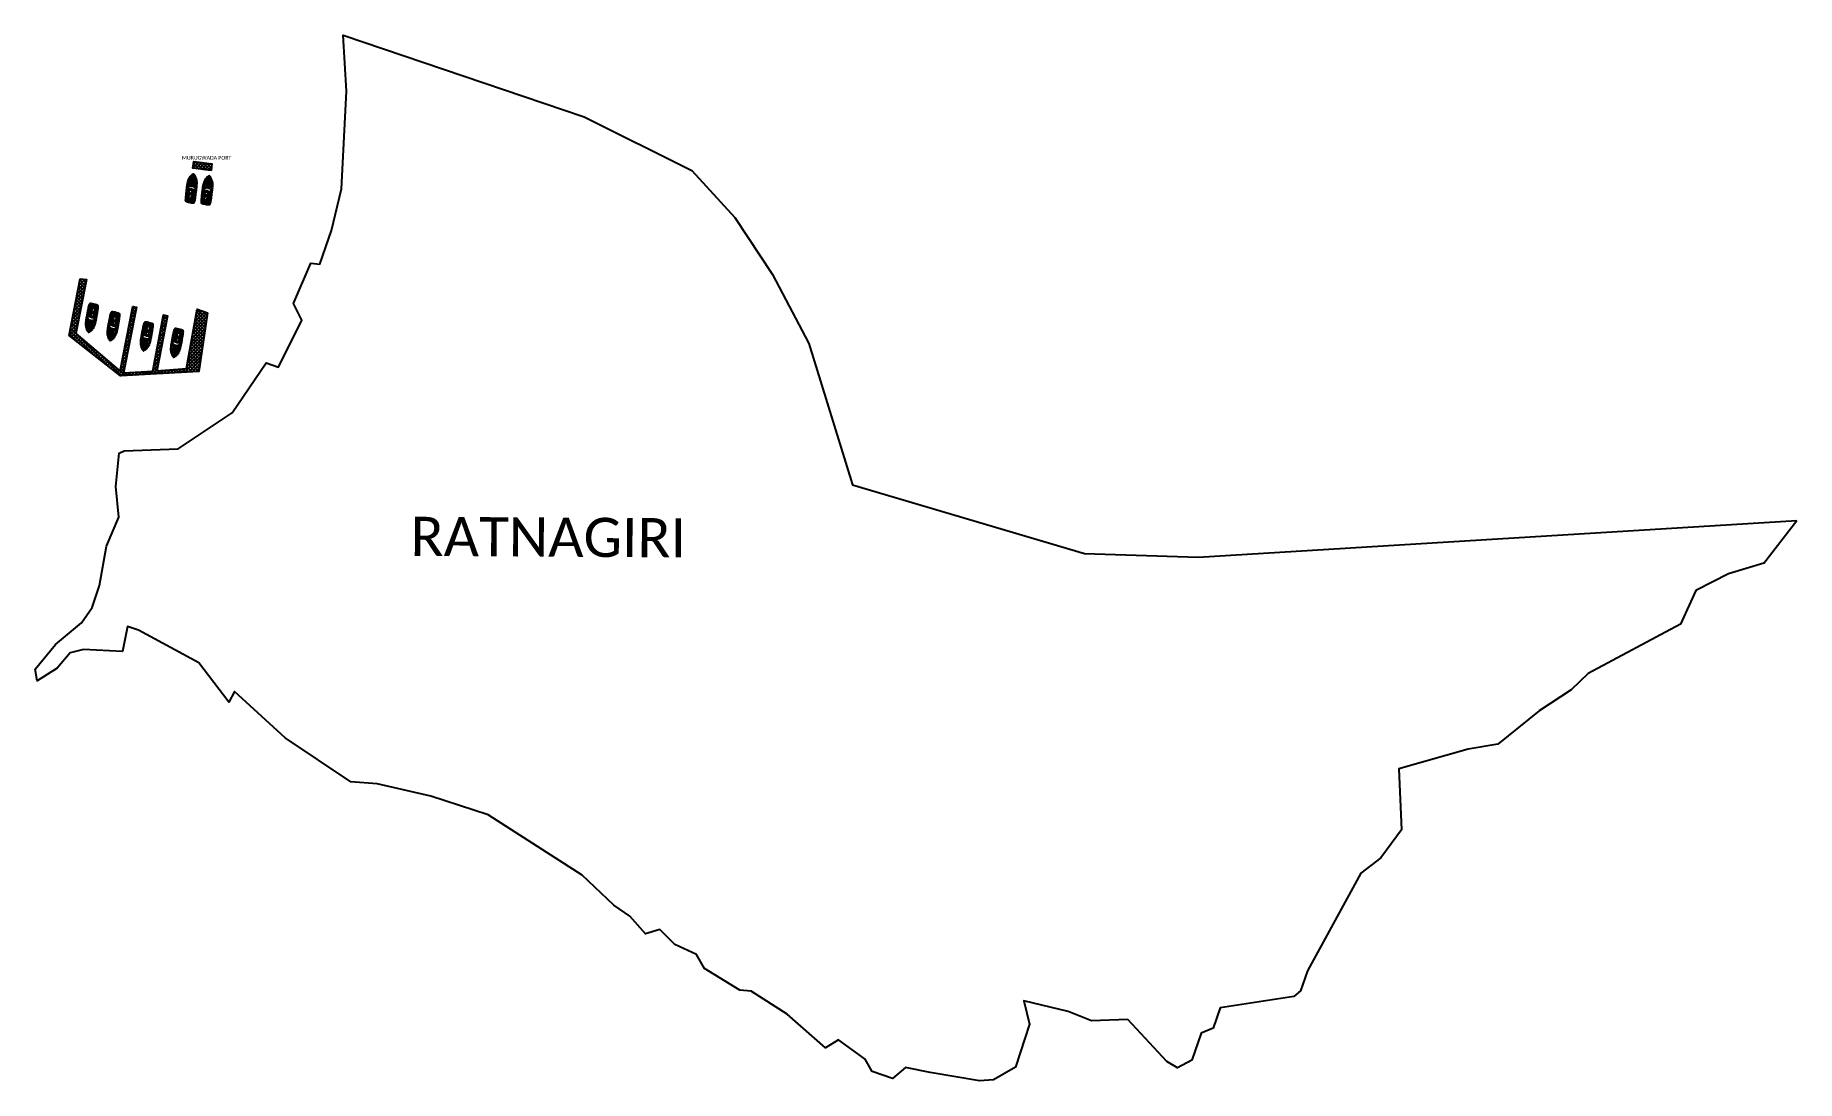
# Model space of a CAD drawing. Header units: metres. Extents: x 316591 to 321268, y 1878408 to 1881184.
import ezdxf

# ---------------------------------------------------------------- set-up
doc = ezdxf.new("R2010")
doc.units = ezdxf.units.M
for name, color, linetype in [('BOAT', 30, 'Continuous'), ('PORT', 5, 'Continuous'), ('PORT TEXT', 7, 'Continuous'), ('village', 3, 'Continuous'), ('VILLAGE NAME', 250, 'Continuous')]:
    doc.layers.add(name, color=color, linetype=linetype)
doc.styles.get("Standard").update_dxf_attribs({"font": 'calibri.ttf'})

# ---------------------------------------------------------------- blocks, each defined once
blk = doc.blocks.new('3')
for p, q in [((15968, 14767), (15462, 14767)), ((15968, 15258), (15484, 15258)), ((15968, 15258), (16453, 15258)), ((15968, 14767), (16474, 14767)), ((15259, 11285), (14484, 11285)), ((15259, 11192), (14484, 11192)), ((14565, 8385), (15056, 8357)), ((14615, 10476), (15123, 10528)), ((14686, 10050), (15190, 10197)), ((14966, 7645), (15271, 8006)), ((15968, 14277), (15461, 14277)), ((15658, 7614), (15968, 7614)), ((15665, 7521), (15968, 7521)), ((15968, 14277), (16475, 14277)), ((16200, 7614), (15968, 7614)), ((16200, 7521), (15968, 7521)), ((16111, 11240), (16111, 11048)), ((16111, 11048), (16516, 11165)), ((16111, 11048), (16509, 11048)), ((16160, 9828), (17451, 9828)), ((16498, 9195), (16786, 9687)), ((16707, 11116), (16547, 11058)), ((16554, 7976), (16809, 7478)), ((16716, 11090), (16575, 11038)), ((16600, 11048), (16882, 11048)), ((16709, 10005), (16709, 10459)), ((16732, 9000), (17261, 9307)), ((16767, 11090), (16913, 11037)), ((16776, 11116), (16940, 11056)), ((16782, 8178), (17280, 7902)), ((16846, 8619), (17397, 8623)), ((16949, 11180), (17451, 11048)), ((16973, 11048), (17451, 11048)), ((14685, 6707), (14679, 6695)), ((17251, 6707), (17257, 6695))]:
    blk.add_line(p, q)
for points in [[(15968, 6127, -0.0173595), (14838, 6154, -0.1263403), (14305, 6306, -0.1728985), (14037, 6993, -0.0138842), (14014, 7606, -0.008973), (13973, 8482, -0.01509), (13946, 9483, 0.0022446), (13935, 11027, -0.0033421), (13932, 12742, -0.0169845), (13966, 13889, -0.0245459), (14062, 14750, -0.0679415), (14312, 15833, -0.0339485), (14615, 16539, -0.0220014), (14950, 17169, -0.0428716), (15373, 17727, -0.0595144), (15677, 17994, -0.0463644), (15850, 18096, -0.104882), (15968, 18127, -0.104882)], [(14099, 8543, 0.0064247), (14087, 9488, 0.0022175), (14076, 11029, -0.003368), (14066, 12757, -0.0246325), (14085, 13845, -0.0150373), (14174, 14559, -0.0254387), (14242, 14955, -0.0138434), (14434, 15768, -0.0402664), (14734, 16491, -0.0167294), (15107, 17121, -0.0297388), (15584, 17694, 0.0152497), (15841, 17933, -0.1323888), (15895, 17967, -0.0284417), (15920, 17975, -0.0284417)], [(14113, 8543, 0.0064236), (14100, 9488, 0.0022173), (14090, 11029, -0.0033685), (14080, 12757, -0.0246334), (14099, 13844, -0.0150384), (14188, 14557, -0.0254613), (14256, 14952, -0.0138393), (14448, 15764, -0.0402377), (14746, 16485, -0.0167146), (15118, 17113, -0.0296929), (15593, 17684, 0.0152343), (15851, 17923, -0.1340359), (15900, 17954, -0.0248791), (15920, 17960, -0.0248791)], [(14259, 13906, -0.0315957), (14324, 14539, -0.0049282), (14403, 14955, -0.0284396), (14598, 15666, -0.0428747), (14892, 16347, -0.0353475), (15257, 16991, -0.0240925), (15665, 17545, -0.0798371), (15920, 17811)], [(14273, 13906, -0.031592), (14338, 14536, -0.0049261), (14416, 14952, -0.0284363), (14611, 15661, -0.0428955), (14905, 16341, -0.0353632), (15268, 16984, -0.0241114), (15676, 17537, -0.0776575), (15920, 17794, -0.0776575)], [(14287, 13905, -0.0315883), (14351, 14534, -0.004924), (14430, 14949, -0.0284329), (14624, 15657, -0.0429166), (14917, 16334, -0.0353794), (15280, 16976, -0.0241302), (15687, 17529, -0.075408), (15920, 17776, -0.075408)], [(14314, 13904, -0.0315809), (14379, 14529, -0.0049198), (14457, 14944, -0.0284262), (14650, 15648, -0.0429591), (14942, 16322, -0.0354114), (15303, 16961, -0.0288289), (15644, 17425, -0.0923361), (15920, 17647, -0.0803279)], [(15510, 16937), (15621, 16929, 0.3822208), (15724, 16994), (15807, 17415, 0.7865441), (15746, 17463), (15428, 17125, 0.616464), (15510, 16937, 3.8449075)], [(15968, 6127, 0.0173595), (17099, 6154, 0.1263403), (17632, 6306, 0.1728985), (17899, 6993, 0.0138842), (17922, 7606, 0.008973), (17963, 8482, 0.01509), (17990, 9483, -0.0022446), (18001, 11027, 0.0033421), (18004, 12742, 0.0169845), (17970, 13889, 0.0245459), (17874, 14750, 0.0679415), (17624, 15833, 0.0339485), (17321, 16539, 0.0220014), (16986, 17169, 0.0428716), (16563, 17727, 0.0595144), (16259, 17994, 0.0463644), (16086, 18096, 0.104882), (15968, 18127, 0.104882)], [(17837, 8543, -0.0064247), (17850, 9488, -0.0022175), (17860, 11029, 0.003368), (17870, 12757, 0.0246325), (17851, 13845, 0.0150373), (17762, 14559, 0.0254387), (17694, 14955, 0.0138434), (17502, 15768, 0.0402664), (17202, 16491, 0.0167294), (16829, 17121, 0.0297388), (16352, 17694, -0.0152497), (16095, 17933, 0.1323888), (16041, 17967, 0.0284417), (16016, 17975, 0.0284417)], [(17823, 8543, -0.0064236), (17836, 9488, -0.0022173), (17846, 11029, 0.0033685), (17856, 12757, 0.0246334), (17837, 13844, 0.0150384), (17748, 14557, 0.0254613), (17680, 14952, 0.0138393), (17489, 15764, 0.0402377), (17190, 16485, 0.0167146), (16818, 17113, 0.0296929), (16343, 17684, -0.0152343), (16085, 17923, 0.1340359), (16037, 17954, 0.0248791), (16016, 17960, 0.0248791)], [(17677, 13906, 0.0315957), (17612, 14539, 0.0049282), (17534, 14955, 0.0284396), (17338, 15666, 0.0428747), (17044, 16347, 0.0353475), (16679, 16991, 0.0240925), (16271, 17545, 0.0798371), (16016, 17811)], [(17663, 13906, 0.031592), (17598, 14536, 0.0049261), (17520, 14952, 0.0284363), (17325, 15661, 0.0428955), (17032, 16341, 0.0353632), (16668, 16984, 0.0241114), (16260, 17537, 0.0776575), (16016, 17794, 0.0776575)], [(17649, 13905, 0.0315883), (17585, 14534, 0.004924), (17507, 14949, 0.0284329), (17312, 15657, 0.0429166), (17019, 16334, 0.0353794), (16656, 16976, 0.0241302), (16249, 17529, 0.075408), (16016, 17776, 0.075408)], [(17622, 13904, 0.0315809), (17558, 14529, 0.0049198), (17480, 14944, 0.0284262), (17286, 15648, 0.0429591), (16995, 16322, 0.0354114), (16633, 16961, 0.0288289), (16292, 17425, 0.0923361), (16016, 17647, 0.0803279)], [(16426, 16937), (16315, 16929, -0.3822208), (16212, 16994), (16129, 17415, -0.7865441), (16190, 17463), (16508, 17125, -0.616464), (16426, 16937, -3.8449075)], [(14099, 8543, -0.0029416), (14109, 7856, 0.0020134), (14118, 7419, 0.1304424), (14196, 7108, 0.261246), (14560, 6796, 0.2091974)], [(14113, 8543, -0.0029414), (14123, 7857, 0.0020144), (14132, 7419, 0.1309924), (14209, 7113, 0.2618322), (14563, 6810, 0.2618322)], [(14259, 13906), (14240, 13499), (14230, 13027), (14235, 12258), (14235, 11203), (14254, 9510, -0.0026015), (14274, 8591, 0.004411), (14291, 7810, 0.0130085), (14327, 7273, 0.1133962), (14429, 6986, 0.1460048), (14570, 6865, 1.5952193)], [(14273, 13905), (14254, 13498), (14244, 13027), (14249, 12258), (14249, 11203), (14268, 9511, -0.0026013), (14288, 8592, 0.0044108), (14305, 7810, 0.0130029), (14341, 7275, 0.1133374), (14441, 6994, 0.1448206), (14573, 6879, 0.1389874)], [(14287, 13905), (14267, 13498), (14258, 13027), (14263, 12258), (14263, 11203), (14282, 9511, -0.0026011), (14302, 8592, 0.0044105), (14319, 7811, 0.0129972), (14355, 7276, 0.1132762), (14453, 7001, 0.142458), (14576, 6893, 0.142458)], [(14314, 13903), (14295, 13497), (14285, 13026), (14290, 12259), (14290, 11203), (14310, 9511, -0.0026006), (14330, 8592, 0.0044099), (14346, 7812, 0.002867), (14352, 7694, 0.002867)], [(15148, 7123, -0.0433335), (14832, 7204, -0.18333), (14416, 7523, -0.1239848), (14329, 7900, 0.0153773), (14309, 8173)], [(15145, 7110, -0.043195), (14828, 7191, -0.1834147), (14404, 7516, -0.0945114), (14319, 7806)], [(15703, 7337), (15453, 7337, -0.2027224), (14593, 7704, -0.1787681), (14419, 8123, 0.0100277), (14401, 8982, -0.0053564), (14389, 10399, -0.0166054), (14407, 11545, 0.0189213), (14421, 12735, -0.9258732), (14467, 12742, -0.0412022), (14487, 12530, -0.0244615), (14489, 11848, 0.0128878), (14496, 10534, -0.0193586), (14481, 9766, 0.0023754), (14464, 8876, -0.0063862), (14468, 8310, -0.0136557), (14465, 8083, -0.8627057), (14422, 8078, 0.6480891)], [(14436, 8081, -0.0164878), (14433, 8123, 0.0100227), (14415, 8982, -0.0053564), (14403, 10399, -0.0166073), (14421, 11545, 0.0189212), (14435, 12735, 0.0114302), (14435, 12736, -0.9132826), (14454, 12739, -0.0411744), (14474, 12530, -0.0244777), (14475, 11849, 0.0128888), (14483, 10534, -0.0193623), (14468, 9766, 0.0023766), (14450, 8876, -0.0063905), (14454, 8310, -0.0136639), (14452, 8084, 0.0007008), (14452, 8084, -0.8199757), (14436, 8081, -0.8199757)], [(16017, 9822), (15456, 9822, 0.1583223), (15267, 9218, -0.4176758), (15128, 9062), (14467, 9062)], [(14478, 9640), (15066, 9640, -0.4060884), (15274, 9347)], [(15968, 11837, 0.0336875), (15117, 11708, 0.0518794), (14484, 11431, 1.92312)], [(15968, 13072, 0.0964027), (15128, 12858, 0.0405382), (14488, 12513, 1.92312)], [(15309, 13138), (15309, 13746, 0.4830629), (14927, 13449, 0.5002399), (15309, 13138, 0.4184236)], [(15890, 11827), (15890, 11428, 0.4629247), (16111, 11240), (16433, 11260)], [(15890, 11428), (15890, 11255, 0.5457371), (16111, 11112, 0.2829046)], [(15890, 11255), (15890, 11192, 0.5168392), (16111, 11048, 0.2829046)], [(15968, 13072, -0.0964027), (16808, 12858, -0.0405382), (17448, 12513, -1.92312)], [(15968, 11837, -0.0336875), (16819, 11708, -0.0518794), (17452, 11431, -1.92312)], [(16029, 9960, -0.1640086), (15991, 10360, -0.4075591), (16120, 10414, 0.2046602), (16640, 10437, -0.2865695), (16778, 10441, 0.1987589), (17315, 10404, -0.4514797), (17447, 10380, -1.4639709)], [(16017, 9822, -0.2912689), (16031, 9962, -0.2998669), (16120, 9974, 0.2734776), (16640, 9983, -0.2865695), (16778, 9987, 0.1987589), (17315, 9951, -0.4514797), (17447, 9926, -1.4639709)], [(16209, 7337), (16201, 7447), (16199, 7780, -0.4480431), (16355, 7939, 0.0255607), (16524, 7967, 0.1567601), (16694, 8068, 0.1442879), (16785, 8185, 0.0794269), (16845, 8458, 0.0541789), (16830, 8771, 0.127294), (16729, 9003, -0.0251947), (16615, 9133, 0.1126559), (16496, 9195, 0.0616523), (16330, 9221, -0.2222783), (16204, 9276, -0.0491085), (16118, 9377, -0.0999703), (16052, 9503, -0.0459923), (16023, 9712), (16017, 9822)], [(16209, 7337), (16484, 7337, 0.2027224), (17343, 7704, 0.1787681), (17517, 8123, -0.0100277), (17535, 8982, 0.0053564), (17547, 10399, 0.0166054), (17529, 11545, -0.0189213), (17515, 12735, 0.9258732), (17469, 12742, 0.0412022), (17449, 12530, 0.0244615), (17448, 11848, -0.0128878), (17440, 10534, 0.0193586), (17455, 9766, -0.0023754), (17473, 8876, 0.0063862), (17468, 8310, 0.0136557), (17471, 8083, 0.8627057), (17514, 8078, -0.6480891)], [(16627, 13138), (16627, 13746, -0.4830629), (17009, 13449, -0.5002399), (16627, 13138, -0.4184236)], [(16789, 7123, 0.0433335), (17104, 7204, 0.18333), (17520, 7523, 0.1239848), (17607, 7900, -0.0153773), (17627, 8173)], [(16792, 7110, 0.043195), (17108, 7191, 0.1834147), (17532, 7516, 0.0945114), (17617, 7806)], [(17649, 13905), (17669, 13498), (17679, 13027), (17674, 12258), (17674, 11203), (17654, 9511, 0.0026011), (17634, 8592, -0.0044105), (17618, 7811, -0.0129972), (17581, 7276, -0.1132762), (17484, 7001, -0.142458), (17360, 6893, -0.142458)], [(17663, 13905), (17683, 13498), (17692, 13027), (17687, 12258), (17687, 11203), (17668, 9511, 0.0026013), (17648, 8592, -0.0044108), (17631, 7810, -0.0130029), (17595, 7275, -0.1133374), (17495, 6994, -0.1448206), (17363, 6879, -0.1389874)], [(17677, 13906), (17696, 13499), (17706, 13027), (17701, 12258), (17701, 11203), (17682, 9510, 0.0026015), (17662, 8591, -0.004411), (17645, 7810, -0.0130085), (17609, 7273, -0.1133962), (17507, 6986, -0.1460048), (17366, 6865, -1.5952193)], [(17823, 8543, 0.0029414), (17813, 7857, -0.0020144), (17804, 7419, -0.1309924), (17728, 7113, -0.2618322), (17373, 6810, -0.2618322)], [(17837, 8543, 0.0029416), (17827, 7856, -0.0020134), (17818, 7419, -0.1304424), (17740, 7108, -0.261246), (17376, 6796, -0.2091974)], [(17500, 8081, 0.0164878), (17503, 8123, -0.0100227), (17522, 8982, 0.0053564), (17533, 10399, 0.0166073), (17516, 11545, -0.0189212), (17501, 12735, -0.0114302), (17501, 12736, 0.9132826), (17482, 12739, 0.0411744), (17463, 12530, 0.0244777), (17461, 11849, -0.0128888), (17454, 10534, 0.0193623), (17469, 9766, -0.0023766), (17486, 8876, 0.0063905), (17482, 8310, 0.0136639), (17485, 8084, -0.0007008), (17485, 8084, 0.8199757), (17500, 8081, 0.8199757)], [(17622, 13903), (17641, 13497), (17651, 13026), (17646, 12259), (17646, 11203), (17627, 9511, 0.0026006), (17606, 8592, -0.0044099), (17590, 7812, -0.002867), (17584, 7694, -0.002867)], [(14623, 6459, -0.1643933), (14408, 6486, -0.1886842), (14159, 6722, -0.1075801), (14019, 7335)], [(17313, 6459, 0.1643933), (17529, 6486, 0.1886842), (17777, 6722, 0.1075801), (17917, 7335)]]:
    blk.add_lwpolyline(points, format="xyb")
for points in [[(15512, 16972), (15626, 16964, 0.3830689), (15690, 17002), (15774, 17428, 0.8536356), (15769, 17437), (15454, 17102, 0.6135269)], [(16424, 16972), (16311, 16964, -0.3830689), (16246, 17002), (16162, 17428, -0.8536356), (16167, 17437), (16482, 17102, -0.6135269)], [(15282, 13161), (15282, 13724, 0.460147), (14955, 13448, 0.4770604)], [(16654, 13161), (16654, 13724, -0.460147), (16981, 13448, -0.4770604)], [(16942, 9799, 0.9177055), (16944, 9656, -0.209704), (17282, 9330, 0.850912), (17403, 9348), (17403, 9679, 0.435659), (17310, 9777)]]:
    blk.add_lwpolyline(points, format="xyb", close=True)
for points in [[(15920, 17243), (15920, 18087)], [(15920, 18087), (15920, 17236)], [(16016, 18087), (16016, 17236)], [(16016, 17243), (16016, 18087)], [(14061, 13154), (14037, 13154), (14037, 12891), (14063, 12891)], [(14086, 9609), (14068, 9609), (14068, 9357), (14090, 9357)], [(14076, 12891), (14095, 12891), (14095, 13154), (14075, 13154)], [(14111, 7762), (14086, 7762), (14086, 7507), (14116, 7507)], [(14104, 9357), (14117, 9357), (14117, 9609), (14100, 9609)], [(14130, 7507), (14139, 7507), (14139, 7762), (14125, 7762)], [(14515, 11449), (14515, 11377), (15160, 11377), (15160, 11717)], [(15890, 11192), (15259, 11192), (15259, 11737)], [(15890, 11285), (15259, 11285)], [(17067, 11264), (17452, 11259)], [(17806, 7507), (17797, 7507), (17797, 7762), (17812, 7762)], [(17833, 9357), (17819, 9357), (17819, 9609), (17836, 9609)], [(17825, 7762), (17850, 7762), (17850, 7507), (17820, 7507)], [(17860, 12891), (17842, 12891), (17842, 13154), (17862, 13154)], [(17850, 9609), (17868, 9609), (17868, 9357), (17846, 9357)], [(17875, 13154), (17899, 13154), (17899, 12891), (17874, 12891)]]:
    blk.add_lwpolyline(points)
for points in [[(14753, 9417), (14668, 9620), (14885, 9592)], [(14753, 9310), (14668, 9108), (14885, 9136)], [(15542, 6884), (15602, 7202), (15175, 7247), (15104, 6927)], [(15531, 6898), (15586, 7190), (15186, 7232), (15121, 6939)], [(15751, 6190), (15751, 6747), (16185, 6747), (16185, 6190)], [(16394, 6884), (16334, 7202), (16761, 7247), (16832, 6927)], [(16405, 6898), (16351, 7190), (16751, 7232), (16815, 6939)]]:
    blk.add_lwpolyline(points, close=True)
for centre, radius in [((15572, 17779), 56.4), ((15968, 16104), 341), ((15968, 16104), 341), ((15968, 16104), 314), ((15968, 16104), 314), ((15730, 17935), 62.8), ((15955, 17042), 139), ((15982, 17042), 139), ((16206, 17935), 62.8), ((16365, 17779), 56.4), ((14851, 9364), 29.4), ((15874, 13634), 55), ((16063, 13634), 55), ((16957, 9728), 54.8), ((17179, 9578), 35.5), ((17302, 9689), 54.8), ((17339, 9377), 54.8), ((14772, 6883), 196), ((14772, 6883), 182), ((17164, 6883), 196), ((17164, 6883), 182)]:
    blk.add_circle(centre, radius)
for centre, radius, start, end in [((14404, 15632), 42.7, 81.615848, 249.711519), ((14404, 15632), 42.7, 268.346577, 62.98079), ((15081, 17062), 42.7, 70.230426, 225.372477), ((15081, 17062), 42.7, 244.010243, 51.59266), ((15568, 15839), 36.3, 29.194606, 175.662347), ((15956, 16061), 410, 209.939229, 271.740348), ((19250, 16002), 3624, 163.327383, 178.398193), ((15955, 17042), 204, 99.883974, 72.333528), ((15982, 17042), 204, 107.666472, 80.116026), ((15968, 18020), 82.1, 53.907357, 126.092643), ((15968, 18020), 82.1, 53.907357, 126.092643), ((15981, 16061), 410, 268.259652, 330.060771), ((12687, 16002), 3624, 1.601807, 16.672617), ((16368, 15839), 36.3, 4.337653, 150.805394), ((16856, 17062), 42.7, 128.40734, 295.989757), ((16856, 17062), 42.7, 314.627523, 109.769574), ((17533, 15632), 42.7, 117.01921, 271.653423), ((17533, 15632), 42.7, 290.288481, 98.384152), ((14070, 12461), 42.7, 95.030101, 265.129218), ((14085, 13775), 42.7, 91.319562, 261.726148), ((14070, 12461), 42.7, 283.789395, 76.369925), ((14085, 13775), 42.7, 280.385039, 72.660671), ((14111, 9364), 562, 327.468559, 29.356036), ((15916, 13389), 521, 84.273519, 120.875859), ((15910, 13368), 414, 81.288457, 129.038211), ((15910, 13368), 386, 81.288457, 132.495579), ((16027, 13368), 414, 50.961789, 98.711543), ((16020, 13389), 521, 59.124141, 95.726481), ((16027, 13368), 386, 47.504421, 98.711543), ((16458, 10167), 404, 143.200021, 207.404179), ((18206, 8564), 2009, 160.899518, 198.3721), ((16746, 11816), 638, 240.624974, 253.975988), ((16746, 11816), 638, 259.949112, 264.189023), ((16902, 11220), 223, 176.115439, 176.384749), ((16902, 11220), 223, 185.602521, 211.595384), ((16742, 11222), 62.3, 10.802299, 169.147864), ((16741, 11103), 29.9, 180, 0), ((16581, 11220), 223, 328.404616, 356.044702), ((16746, 11816), 638, 274.90249, 281.24181), ((16581, 11220), 223, 3.615251, 3.884561), ((16746, 11816), 638, 285.434198, 300.190005), ((16960, 10167), 404, 326.624449, 34.771942), ((17852, 13775), 42.7, 107.339329, 259.614961), ((17857, 11177), 42.7, 101.222005, 257.471133), ((17866, 12461), 42.7, 103.630075, 256.210605), ((17852, 13775), 42.7, 278.273852, 88.680438), ((17857, 11177), 42.7, 276.095335, 82.597802), ((17866, 12461), 42.7, 274.870782, 84.969899), ((15190, 6739), 633, 165.995667, 206.331282), ((15233, 6626), 633, 172.125378, 195.357911), ((14772, 6883), 238, 225.772587, 10.674187), ((14772, 6883), 210, 243.724304, 10.674187), ((17164, 6883), 238, 169.325813, 314.227413), ((17164, 6883), 210, 169.325813, 296.275696), ((16746, 6739), 633, 333.668718, 14.004333), ((16703, 6626), 633, 344.642089, 7.874622)]:
    blk.add_arc(centre, radius, start, end)
for centre, major_axis, ratio in [((15045, 9368), (9, 195), 0.7581166), ((16741, 11103), (254, 0), 0.5330921)]:
    blk.add_ellipse(centre, major_axis=major_axis, ratio=ratio)
for start_param, end_param in [(0.8300122, 1.5768462), (4.712389, 5.2323421)]:
    blk.add_ellipse((16750, 11264), major_axis=(0, 745), ratio=0.4253193, start_param=start_param, end_param=end_param)
for points, knots in [([(15968, 13487), (15732, 13507), (15484, 13592), (15248, 14016), (15219, 14267), (15199, 14975), (15273, 15428), (15346, 16250), (15392, 16600), (15444, 16963)], [0, 0, 0, 0, 0.0462196, 0.0462196, 0.09243919, 0.09243919, 0.19473251, 0.19473251, 0.27090841, 0.27090841, 0.27090841, 0.27090841]), ([(15969, 13501), (15726, 13521), (15478, 13616), (15250, 14057), (15229, 14313), (15218, 15025), (15289, 15480), (15364, 16281), (15407, 16611), (15456, 16954)], [0, 0, 0, 0, 0.0480884, 0.0480884, 0.09617679, 0.09617679, 0.19853767, 0.19853767, 0.2704106, 0.2704106, 0.2704106, 0.2704106]), ([(15649, 13652), (15601, 13675), (15412, 13793), (15236, 14361), (15332, 15175), (15389, 16086), (15474, 16690), (15509, 16937)], [0.02340441, 0.02340441, 0.02340441, 0.02340441, 0.03509423, 0.07391115, 0.13825098, 0.21657134, 0.27090841, 0.27090841, 0.27090841, 0.27090841]), ([(15973, 13542), (15725, 13563), (15488, 13664), (15279, 14119), (15266, 14382), (15267, 15105), (15336, 15571), (15414, 16347), (15454, 16644), (15496, 16939)], [0, 0, 0, 0, 0.0508337, 0.0508337, 0.1016674, 0.1016674, 0.20603281, 0.20603281, 0.27090841, 0.27090841, 0.27090841, 0.27090841]), ([(15649, 13689), (15563, 13734), (15491, 13794), (15341, 14062), (15312, 14307), (15306, 14741), (15331, 14954), (15389, 15603), (15418, 16042), (15493, 16627), (15515, 16780), (15537, 16933)], [0.02482538, 0.02482538, 0.02482538, 0.02482538, 0.0474598, 0.0474598, 0.0949196, 0.0949196, 0.1423794, 0.1423794, 0.23729899, 0.23729899, 0.27090841, 0.27090841, 0.27090841, 0.27090841]), ([(15649, 13836), (15408, 13994), (15463, 14437), (15459, 14880), (15499, 15460), (15532, 15842)], [0.03136606, 0.03136606, 0.03136606, 0.03136606, 0.10847437, 0.10847437, 0.19207292, 0.19207292, 0.19207292, 0.19207292]), ([(15963, 13542), (16212, 13563), (16448, 13664), (16658, 14119), (16670, 14382), (16669, 15105), (16600, 15571), (16522, 16347), (16482, 16644), (16441, 16939)], [0, 0, 0, 0, 0.0508337, 0.0508337, 0.1016674, 0.1016674, 0.20603281, 0.20603281, 0.27090841, 0.27090841, 0.27090841, 0.27090841]), ([(15967, 13501), (16210, 13521), (16458, 13616), (16686, 14057), (16707, 14313), (16718, 15025), (16647, 15480), (16572, 16281), (16529, 16611), (16480, 16954)], [0, 0, 0, 0, 0.0480884, 0.0480884, 0.09617679, 0.09617679, 0.19853767, 0.19853767, 0.2704106, 0.2704106, 0.2704106, 0.2704106]), ([(15968, 13487), (16204, 13507), (16453, 13592), (16688, 14016), (16717, 14267), (16737, 14975), (16664, 15428), (16591, 16250), (16544, 16600), (16493, 16963)], [0, 0, 0, 0, 0.0462196, 0.0462196, 0.09243919, 0.09243919, 0.19473251, 0.19473251, 0.27090841, 0.27090841, 0.27090841, 0.27090841]), ([(16287, 13652), (16335, 13675), (16525, 13793), (16700, 14361), (16604, 15175), (16547, 16086), (16462, 16690), (16427, 16937)], [0.02340441, 0.02340441, 0.02340441, 0.02340441, 0.03509423, 0.07391115, 0.13825098, 0.21657134, 0.27090841, 0.27090841, 0.27090841, 0.27090841]), ([(16287, 13689), (16373, 13734), (16445, 13794), (16596, 14062), (16624, 14307), (16630, 14741), (16605, 14954), (16547, 15603), (16518, 16042), (16443, 16627), (16421, 16780), (16400, 16933)], [0.02482538, 0.02482538, 0.02482538, 0.02482538, 0.0474598, 0.0474598, 0.0949196, 0.0949196, 0.1423794, 0.1423794, 0.23729899, 0.23729899, 0.27090841, 0.27090841, 0.27090841, 0.27090841]), ([(16287, 13836), (16528, 13994), (16473, 14437), (16478, 14880), (16438, 15460), (16404, 15842)], [0.03136606, 0.03136606, 0.03136606, 0.03136606, 0.10847437, 0.10847437, 0.19207292, 0.19207292, 0.19207292, 0.19207292]), ([(15052, 9535), (14987, 9538), (14916, 9443), (14934, 9243), (15011, 9180), (15140, 9235), (15185, 9361), (15132, 9502), (15091, 9534), (15052, 9535)], [0, 0, 0, 0, 1.7432734, 1.7432734, 3.4865468, 3.4865468, 5.2298202, 5.2298202, 6.2831853, 6.2831853, 6.2831853, 6.2831853]), ([(16201, 7447), (16516, 7472), (16799, 7555), (17218, 7923), (17295, 8203), (17283, 8817), (17280, 9139), (16921, 9535), (16618, 9678), (16234, 9723), (16133, 9718), (16023, 9712)], [0, 0, 0, 0, 0.06841019, 0.06841019, 0.13682037, 0.13682037, 0.20523056, 0.20523056, 0.27364074, 0.27364074, 0.29746041, 0.29746041, 0.29746041, 0.29746041]), ([(16967, 11103), (16967, 11131), (16932, 11170), (16732, 11234), (16533, 11172), (16501, 11059), (16647, 10979), (16901, 11012), (16967, 11066), (16967, 11103)], [0, 0, 0, 0, 1.0314508, 1.0314508, 2.9924553, 2.9924553, 4.9534598, 4.9534598, 6.2831853, 6.2831853, 6.2831853, 6.2831853]), ([(15968, 7083), (15929, 7084), (15864, 7085), (15768, 7105), (15689, 7142), (15639, 7120), (15620, 7111)], [0, 0, 0, 0, 0.008409254, 0.014054591, 0.021480758, 0.025832557, 0.025832557, 0.025832557, 0.025832557]), ([(15968, 7083), (16007, 7084), (16072, 7085), (16168, 7105), (16247, 7142), (16297, 7120), (16316, 7111)], [0, 0, 0, 0, 0.008409254, 0.014054591, 0.021480758, 0.025832557, 0.025832557, 0.025832557, 0.025832557])]:
    blk.add_open_spline(points, degree=3, knots=knots)
for points in [[(15136, 8973), (15186, 8923), (15176, 8825), (15107, 8721), (15061, 8595), (15050, 8401), (15082, 8264), (15183, 8106), (15276, 8002), (15438, 7944), (15553, 7941), (15632, 7930), (15661, 7872), (15664, 7739), (15672, 7484), (15681, 7356), (15539, 7346), (15273, 7387), (15079, 7462), (14874, 7581), (14702, 7758), (14590, 7948), (14518, 8142), (14475, 8343), (14471, 8559), (14511, 8775), (14572, 8883), (14659, 8974), (14821, 9056), (14930, 9062), (15065, 9062), (15139, 9040), (15136, 8973), (15072, 8963), (14926, 8967), (14800, 8947), (14687, 8877), (14611, 8786), (14574, 8652), (14564, 8398), (14608, 8189), (14676, 8002), (14755, 7851), (14833, 7757), (14949, 7656), (15107, 7567), (15233, 7520), (15384, 7487), (15510, 7473), (15599, 7466), (15666, 7458), (15685, 7420)], [(15046, 11077), (15099, 11081), (15166, 11095), (15162, 11159), (15052, 11172), (14839, 11120), (14632, 10955), (14528, 10686), (14498, 10423), (14541, 10108), (14677, 9833), (14836, 9713), (15089, 9658), (15202, 9664), (15248, 9693), (15224, 9747), (15165, 9753), (14962, 9778), (14826, 9849), (14723, 9975), (14661, 10121), (14625, 10316), (14616, 10504), (14645, 10676), (14703, 10848), (14826, 10978), (14985, 11065), (15046, 11077)], [(15242, 9728), (15284, 9784), (15301, 9859), (15256, 9987), (15219, 10089), (15176, 10257), (15125, 10513), (15113, 10650), (15108, 10792), (15116, 10904), (15133, 11003), (15134, 11082)], [(16209, 7337), (16522, 7376), (16865, 7508), (17113, 7684), (17315, 7972), (17390, 8261), (17396, 8665), (17355, 9089), (17199, 9393), (16901, 9625), (16608, 9762), (16270, 9827), (16017, 9822)], [(14949, 6725), (14889, 6660), (14751, 6592), (14670, 6567), (14631, 6512), (14623, 6459)], [(15968, 6876), (15852, 6882), (15776, 6899), (15676, 6923), (15593, 6891), (15412, 6853), (15219, 6882), (15120, 6923), (15057, 6932), (14965, 6919)], [(15703, 7337), (15662, 7244), (15622, 7119), (15577, 6884)], [(15968, 6876), (16084, 6882), (16160, 6899), (16260, 6923), (16343, 6891), (16524, 6853), (16718, 6882), (16816, 6923), (16880, 6932), (16971, 6919)], [(16209, 7337), (16274, 7244), (16314, 7119), (16359, 6884)], [(16987, 6725), (17047, 6660), (17185, 6592), (17266, 6567), (17305, 6512), (17313, 6459)]]:
    blk.add_spline(points, degree=3)
for points in [[(16384, 11788), (16361, 11630), (16361, 11448), (16406, 11260)], [(17133, 11590), (17134, 11485), (17123, 11373), (17096, 11260)]]:
    blk.add_open_spline(points, degree=3)

msp = doc.modelspace()

# ---------------------------------------------------------------- hatches: boundary and pattern name
at = {"layer": 'PORT'}
h = msp.add_hatch(dxfattribs=at)
h.set_pattern_fill('ANSI37', color=256, scale=2)
h.paths.add_polyline_path([(317060.2, 1880843.1), (317012.5, 1880849.2), (317009.5, 1880831.3), (317058.4, 1880825.1)])
h = msp.add_hatch(dxfattribs=at)
h.set_pattern_fill('ANSI37', color=256, scale=2)
h.paths.add_polyline_path([(317048.7, 1880447.2), (317021.4, 1880456.7), (316992.9, 1880299.5), (316913.6, 1880292.9), (316942.1, 1880439.2), (316932, 1880441.7), (316903.3, 1880292.5), (316825.1, 1880287.6), (316860.1, 1880462.6), (316849.8, 1880464.5), (316816.4, 1880292.5), (316698.6, 1880392), (316727.1, 1880536.2), (316710.3, 1880537.6), (316680.8, 1880386.7), (316817, 1880279.9), (317025.6, 1880291.6)])

# ---------------------------------------------------------------- linework, layer by layer
at = {"color": 3, "flags": 128}
msp.add_lwpolyline([(321180.5, 1879782.2), (321268.2, 1879896)], dxfattribs=at)
at = {"layer": 'PORT', "flags": 128}
for points in [[(317058.4, 1880825.1), (317009.5, 1880831.3), (317012.5, 1880849.2), (317060.2, 1880843.1)], [(317048.7, 1880447.2), (317025.6, 1880291.6), (316817, 1880279.9), (316680.8, 1880386.7), (316710.3, 1880537.6), (316727.1, 1880536.2), (316698.6, 1880392), (316816.4, 1880292.5), (316849.8, 1880464.5), (316860.1, 1880462.6), (316825.1, 1880287.6), (316903.3, 1880292.5), (316932, 1880441.7), (316942.1, 1880439.2), (316913.6, 1880292.9), (316992.9, 1880299.5), (317021.4, 1880456.7)]]:
    msp.add_lwpolyline(points, close=True, dxfattribs=at)
at = {"layer": 'village', "color": 3}
msp.add_polyline3d([(321180.5, 1879782.2, 0), (321086.9, 1879754, 0), (321000.1, 1879710.1, 0), (320959.6, 1879620.7, 0), (320714, 1879489.4, 0), (320668.9, 1879445.9, 0), (320584.1, 1879390.5, 0), (320474.6, 1879302.3, 0), (320395.8, 1879288.4, 0), (320211.7, 1879236.2, 0), (320218.7, 1879074.5, 0), (320163.8, 1879000.3, 0), (320110.9, 1878959.8, 0), (319969.2, 1878699.7, 0), (319950.4, 1878646.7, 0), (319932.7, 1878632.2, 0), (319737.2, 1878601.4, 0), (319718.7, 1878547.7, 0), (319686.6, 1878534.7, 0), (319662.1, 1878463.3, 0), (319624.3, 1878442.3, 0), (319595.9, 1878459.4, 0), (319491.9, 1878571, 0), (319395.8, 1878567.7, 0), (319333.8, 1878592.5, 0), (319216.1, 1878620.6, 0), (319230.8, 1878558.2, 0), (319194.1, 1878444.1, 0), (319135.2, 1878410.6, 0), (319097.8, 1878408.2, 0), (318967.2, 1878429.9, 0), (318901.5, 1878443.5, 0), (318866.8, 1878414.3, 0), (318813.2, 1878433.2, 0), (318794.6, 1878465.7, 0), (318723.7, 1878517.1, 0), (318689.7, 1878495.3, 0), (318587.1, 1878585.1, 0), (318492.1, 1878645.8, 0), (318462.2, 1878648.6, 0), (318367.7, 1878706.4, 0), (318347.1, 1878743.5, 0), (318289.4, 1878770.4, 0), (318249.6, 1878810.1, 0), (318211.5, 1878798.1, 0), (318170.2, 1878845.5, 0), (318127.7, 1878874.1, 0), (318043.4, 1878954.1, 0), (317793.4, 1879113.9, 0), (317641.5, 1879163.7, 0), (317499.2, 1879196.8, 0), (317428.7, 1879201.6, 0), (317254.7, 1879318.6, 0), (317120.4, 1879442.1, 0), (317105.4, 1879413.2, 0), (317025.3, 1879517.8, 0), (316865, 1879604.6, 0), (316836.4, 1879614.6, 0), (316822.4, 1879548.1, 0), (316719.5, 1879553.1, 0), (316683.8, 1879544.7, 0), (316649.6, 1879503.9, 0), (316596.2, 1879470.1, 0), (316591, 1879500.8, 0), (316644.6, 1879566.3, 0), (316714.1, 1879624.4, 0), (316742.5, 1879665.2, 0), (316761.4, 1879723.3, 0), (316780.6, 1879828.1, 0), (316813.3, 1879904.3, 0), (316804.6, 1879985.9, 0), (316813.9, 1880074.8, 0), (316827.5, 1880080.9, 0), (316970.5, 1880086, 0), (317114.2, 1880181.8, 0), (317204, 1880314.3, 0), (317236.7, 1880303.3, 0), (317298.6, 1880428.2, 0), (317276.4, 1880472, 0), (317322.9, 1880578.9, 0), (317347, 1880576.4, 0), (317377.8, 1880665.9, 0), (317403.9, 1880776.8, 0), (317417.3, 1881035.6, 0), (317408.9, 1881184.4, 0), (318048.7, 1880968.1, 0), (318334.5, 1880825.1, 0), (318448.2, 1880700.4, 0), (318548.8, 1880549.1, 0), (318644.7, 1880366, 0), (318761, 1879990.7, 0), (319377.4, 1879808, 0), (319678.6, 1879798.2, 0), (321268.2, 1879896, 0)], dxfattribs=at)

# ---------------------------------------------------------------- block references
at = {"layer": 'BOAT'}
for p, xscale, yscale, zscale, rotation in [((316896.4, 1880713.7), 0.006360673806518603, 0.006360673806518603, 0.006360673806518603, 353.1015057487811), ((316938.2, 1880708.7), 0.006360673806518603, 0.006360673806518603, 0.006360673806518603, 353.1015057487811), ((316853.4, 1880490.8), 0.006360673806518602, 0.006360673806518602, 0.006360673806518602, 169.6551709975556), ((316910.8, 1880468.7), 0.006360673806518602, 0.006360673806518602, 0.006360673806518602, 169.6551709975556), ((316999.2, 1880441.8), 0.006360673806518602, 0.006360673806518602, 0.006360673806518602, 169.6551709975556), ((317079.2, 1880424.4), 0.006360673806518602, 0.006360673806518602, 0.006360673806518602, 169.6551709975556)]:
    msp.add_blockref('3', p, dxfattribs=dict(at, xscale=xscale, yscale=yscale, zscale=zscale, rotation=rotation))

# ---------------------------------------------------------------- texts
at = {"layer": 'PORT TEXT', "insert": (316980.5, 1880864), "char_height": 10, "width": 559.206, "attachment_point": 1}
msp.add_mtext('MURUGWADA PORT', dxfattribs=at)
at = {"layer": 'VILLAGE NAME', "insert": (317587.8, 1879905.9), "char_height": 104.042, "attachment_point": 1, "rotation": 359.6762}
msp.add_mtext_dynamic_manual_height_columns('{\\fCalibri|b0|i0|c0|p34;RATNAGIRI}', width=108.17, gutter_width=520.2, heights=[0], dxfattribs=at)

doc.saveas('drawing.dxf')
